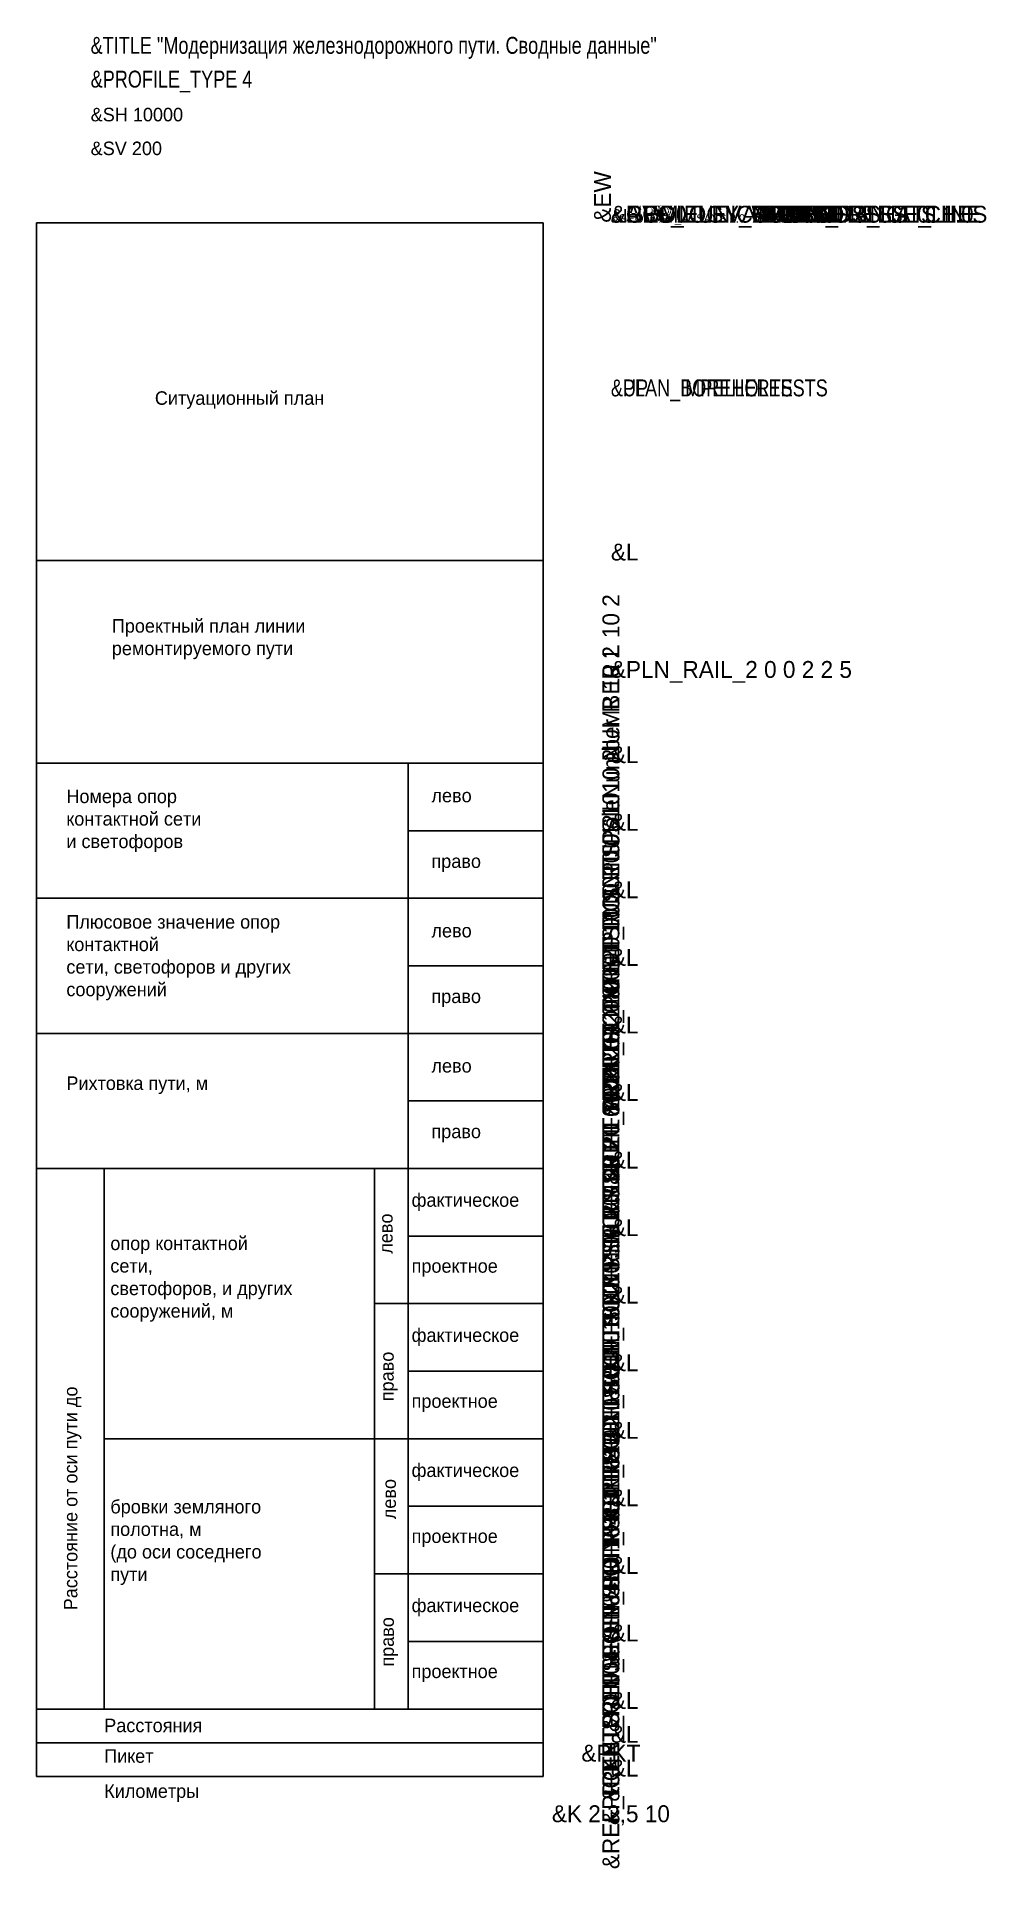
# Model space of a CAD drawing. Extents: x 0 to 141, y 151 to 423.
import ezdxf
from ezdxf.enums import TextEntityAlignment as Align

# ---------------------------------------------------------------- set-up
doc = ezdxf.new("R2010")
doc.units = 0
for name, color, linetype in [('Геология_вода', 7, 'Continuous'), ('Геология_выработки', 7, 'Continuous'), ('Геология_испытания_крыльчаткой', 7, 'Continuous'), ('Геология_контуры', 7, 'Continuous'), ('Геология_мерзлота', 7, 'Continuous'), ('Геология_опробование', 7, 'Continuous'), ('Геология_подписи', 7, 'Continuous'), ('Геология_список_ИГЭ', 7, 'Continuous'), ('Геология_штриховки', 8, 'Continuous'), ('Коммуникации', 7, 'Continuous'), ('Красный профиль', 1, 'Continuous'), ('Линейка абсолютных высот', 7, 'Continuous'), ('Прямые и кривые в плане', 7, 'Continuous'), ('Рабочие отметки', 7, 'Continuous'), ('Ссылочные профили', 144, 'Continuous'), ('Таблица', 7, 'Continuous'), ('УВВ', 7, 'Continuous'), ('Фактические отметки головок рельсов', 7, 'Continuous'), ('Черный профиль', 3, 'Continuous')]:
    doc.layers.add(name, color=color, linetype=linetype)

msp = doc.modelspace()

# ---------------------------------------------------------------- linework, layer by layer
for p, q in [((0, 395), (75, 395)), ((0, 395), (0, 165)), ((75, 395), (75, 165)), ((0, 345), (75, 345)), ((0, 315), (75, 315)), ((55, 315), (55, 175)), ((55, 305), (75, 305)), ((0, 295), (75, 295)), ((55, 285), (75, 285)), ((0, 275), (75, 275)), ((55, 265), (75, 265)), ((0, 255), (75, 255)), ((0, 255), (10, 255)), ((10, 255), (10, 175)), ((55, 255), (50, 255)), ((50, 255), (50, 175)), ((55, 245), (75, 245)), ((50, 235), (75, 235)), ((55, 225), (75, 225)), ((10, 215), (75, 215)), ((55, 205), (75, 205)), ((50, 195), (75, 195)), ((55, 185), (75, 185)), ((0, 175), (75, 175)), ((0, 170), (75, 170)), ((0, 165), (75, 165))]:
    msp.add_line(p, q)

# ---------------------------------------------------------------- texts
at = {"width": 0.8}
for s, p in [('&TITLE "Модернизация железнодорожного пути. Сводные данные"', (8, 420)), ('&PROFILE_TYPE 4', (8, 415))]:
    msp.add_text(s, height=2.5, dxfattribs=at).set_placement(p)
for s, height, p in [('&SH 10000', 2, (8, 410)), ('&SV 200', 2, (8, 405)), ('Ситуационный план', 2, (17.5, 368.04)), ('&L', 2.5, (85, 345)), ('Проектный план линии', 2, (11.13, 334.32)), ('ремонтируемого пути', 2, (11.13, 330.99)), ('&L', 2.5, (85, 315)), ('Номера опор', 2, (4.4, 309.09)), ('лево', 2, (58.44, 309.21)), ('контактной сети', 2, (4.4, 305.76)), ('&L', 2.5, (85, 305)), ('и светофоров', 2, (4.4, 302.43)), ('право', 2, (58.44, 299.49)), ('&L', 2.5, (85, 295)), ('Плюсовое значение опор', 2, (4.4, 290.51)), ('лево', 2, (58.44, 289.21)), ('контактной', 2, (4.4, 287.18)), ('&L', 2.5, (85, 285)), ('сети, светофоров и других', 2, (4.4, 283.85)), ('сооружений', 2, (4.4, 280.51)), ('право', 2, (58.44, 279.49)), ('&L', 2.5, (85, 275)), ('Рихтовка пути, м', 2, (4.4, 266.63)), ('лево', 2, (58.44, 269.21)), ('&L', 2.5, (85, 265)), ('право', 2, (58.44, 259.49)), ('&L', 2.5, (85, 255)), ('фактическое', 2, (55.5, 249.34)), ('&L', 2.5, (85, 245)), ('опор контактной', 2, (10.91, 242.93)), ('сети, ', 2, (10.91, 239.6)), ('проектное', 2, (55.5, 239.58)), ('светофоров, и других', 2, (10.91, 236.26)), ('&L', 2.5, (85, 235)), ('сооружений, м', 2, (10.91, 232.93)), ('фактическое', 2, (55.5, 229.34)), ('&L', 2.5, (85, 225)), ('проектное', 2, (55.5, 219.58)), ('&L', 2.5, (85, 215)), ('фактическое', 2, (55.5, 209.34)), ('бровки земляного', 2, (10.91, 203.95)), ('&L', 2.5, (85, 205)), ('полотна, м', 2, (10.91, 200.62)), ('проектное', 2, (55.5, 199.58)), ('(до оси соседнего ', 2, (10.91, 197.28)), ('пути', 2, (10.91, 193.95)), ('&L', 2.5, (85, 195)), ('фактическое', 2, (55.5, 189.34)), ('&L', 2.5, (85, 185)), ('проектное', 2, (55.5, 179.58)), ('&L', 2.5, (85, 175)), ('Расстояния', 2, (10, 171.57)), ('&L', 2.5, (85, 170)), ('Пикет', 2, (10, 167.04)), ('&L', 2.5, (85, 165)), ('Километры', 2, (10, 161.85))]:
    msp.add_text(s, height=height).set_placement(p)
for s, p in [('&REF_POINTS 1 1010 NUMBER L 10 2', (85, 310)), ('&REF_POINTS 1 1010 PoleNumber R 10 2', (85, 300)), ('&REF_POINTS 1 1010 PLUS L 10 2', (85, 290)), ('&REF_POINTS 1 1010 PLUS R 10 2', (85, 280)), ('&REF_POINTS 1 1010 OFFSET L 10 2', (85, 250)), ('&REF_POINTS 1 1010 OFFSET R 10 2', (85, 230)), ('&REF_POINTS 1 104 OFFSET L 10 2', (85, 210)), ('&REF_POINTS 1 104 OFFSET R 10 2', (85, 190)), ('&PICKET_PLUSES', (85, 172.5))]:
    msp.add_text(s, height=2.5, rotation=90).set_placement(p, align=Align.MIDDLE_CENTER)
at = {"color": 1}
for s, p in [('&STR L 1 20 20 0 L 1 20 20 0', (85, 270)), ('&STR R 1 20 20 0 R 1 20 20 0', (85, 260.05)), ('&REF_POINTS 0 1010 OFFSET L 10 2', (85, 240)), ('&REF_POINTS 0 1010 OFFSET R 10 2', (85, 220)), ('&REF_POINTS 0 104 OFFSET L 10 2', (85, 200)), ('&REF_POINTS 0 104 OFFSET R 10 2', (85, 180))]:
    msp.add_text(s, height=2.5, rotation=90, dxfattribs=at).set_placement(p, align=Align.MIDDLE_CENTER)
for s, p in [('лево', (52.69, 242.38)), ('право', (52.85, 220.56)), ('Расстояние от оси пути до', (6.03, 189.61)), ('лево', (53.18, 203.09)), ('право', (52.88, 181.27))]:
    msp.add_text(s, height=2, rotation=90).set_placement(p)
for s, p in [('&PKT', (85, 166.47)), ('&K 2 2,5 10', (85, 157.5))]:
    msp.add_text(s, height=2.5).set_placement(p, align=Align.BOTTOM_CENTER)
at = {"layer": 'Геология_вода'}
msp.add_text('&GEOLOGY_WATER', height=2.5, dxfattribs=at).set_placement((85, 395))
at = {"layer": 'Геология_выработки'}
msp.add_text('&GEOLOGY_BOREHOLES 1.0', height=2.5, dxfattribs=at).set_placement((85, 395))
at = {"layer": 'Геология_испытания_крыльчаткой'}
msp.add_text('&GEOLOGY_IMPELLERTESTS 1.0', height=2.5, dxfattribs=at).set_placement((85, 395))
at = {"layer": 'Геология_контуры'}
msp.add_text('&GEOLOGY_CONTOURS', height=2.5, dxfattribs=at).set_placement((85, 395))
at = {"layer": 'Геология_мерзлота'}
msp.add_text('&GEOLOGY_FROST', height=2.5, dxfattribs=at).set_placement((85, 395))
at = {"layer": 'Геология_опробование'}
msp.add_text('&GEOLOGY_ASSAYS 2.0', height=1.25, dxfattribs=at).set_placement((85, 395))
at = {"layer": 'Геология_подписи'}
msp.add_text('&GEOLOGY_NOTES', height=2.5, dxfattribs=at).set_placement((85, 395))
at = {"layer": 'Геология_список_ИГЭ'}
msp.add_text('&GEOLOGY_LEGEND', height=2.5, dxfattribs=at).set_placement((85, 395))
at = {"layer": 'Геология_штриховки'}
msp.add_text('&GEOLOGY_GROUNDS_HATCHES', height=2.5, dxfattribs=at).set_placement((85, 395))
at = {"layer": 'Коммуникации'}
msp.add_text('&COMMUNICATIONS', height=2.5, dxfattribs=at).set_placement((85, 395))
at = {"layer": 'Красный профиль'}
for s in ['&RPC', '&RPP']:
    msp.add_text(s, height=2.5, dxfattribs=at).set_placement((85, 395))
at = {"layer": 'Линейка абсолютных высот'}
msp.add_text('&ABS_ELEVATIONS_RANGE_LINE', height=2.5, dxfattribs=at).set_placement((85, 395))
at = {"layer": 'Прямые и кривые в плане', "color": 1}
msp.add_text('&PLN_RAIL_2 0 0 2 2 5', height=2.5, dxfattribs=at).set_placement((85, 327.62))
at = {"layer": 'Рабочие отметки'}
msp.add_text('&EW', height=2.5, rotation=90, dxfattribs=at).set_placement((85, 395))
at = {"layer": 'Ссылочные профили', "width": 0.8}
for s in ['&REFP 0', '&REFP 1']:
    msp.add_text(s, height=2.5, dxfattribs=at).set_placement((85, 395))
at = {"layer": 'Таблица'}
msp.add_text('&L', height=2, dxfattribs=at).set_placement((85, 395))
at = {"layer": 'УВВ'}
msp.add_text('&UVV', height=2.5, dxfattribs=at).set_placement((85, 395))
at = {"layer": 'Фактические отметки головок рельсов', "width": 0.8}
for s in ['&PLAN_IMPELLERTESTS', '&PLAN_BOREHOLES', '&UP']:
    msp.add_text(s, height=2.5, dxfattribs=at).set_placement((85, 369.29))
at = {"layer": 'Черный профиль'}
msp.add_text('&EP', height=2.5, dxfattribs=at).set_placement((85, 395))

doc.saveas('drawing.dxf')
